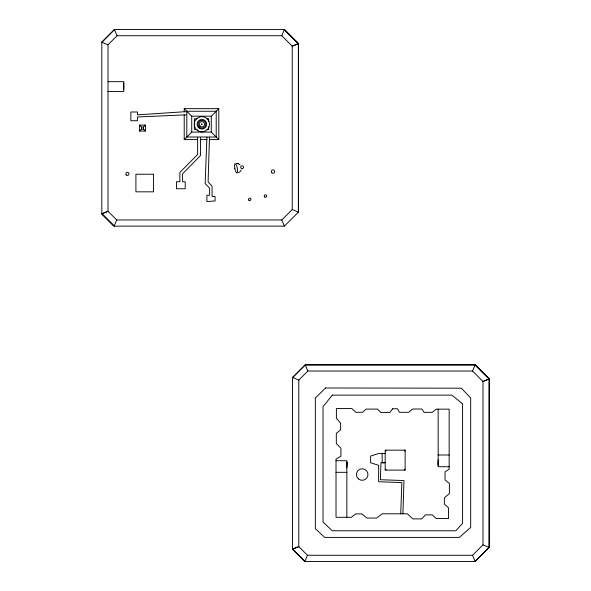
<?xml version="1.0" encoding="UTF-8"?>
<svg xmlns="http://www.w3.org/2000/svg" width="591" height="591" viewBox="0 0 591 591"><rect width="100%" height="100%" fill="white"/><g stroke="black" fill="none" stroke-linecap="round" stroke-linejoin="round"><path stroke-width="0.89" d="M472.571 555.267L307.453 555.267L298.78 546.594L298.78 380.072L307.815 371.037L472.534 371.037L482.995 381.498L482.995 544.843L472.571 555.267L475.127 561.45L489.149 547.421L489.2 378.92L475.127 364.898L305.215 364.898L292.56 377.509L292.56 549.15L304.897 561.45L475.127 561.45L489.185 547.421L489.185 378.92L475.127 364.861L305.215 364.861L292.56 377.553M402.914 513.801L403.956 480.564L380.368 479.715L380.973 462.775L384.423 462.731M209.473 137.371L208.113 181.932L212.073 186.217L212.073 196.478L215.08 196.478L215.08 200.925L206.909 201.59L206.909 195.289L209.606 195.289L209.606 188.145L205.158 183.513L206.909 137.371M400.713 513.801L401.865 482.588L378.632 481.731L378.632 465.346L370.616 462.731L370.616 456.082L379.082 453.415L385.192 453.415M101.8 213.839L108.02 211.282L101.844 213.839L114.137 226.131L284.367 226.139L298.418 212.117L298.44 43.608L284.367 29.587L114.455 29.55L101.8 42.249L101.8 213.839L114.137 226.139L116.693 219.955L108.02 211.282L108.02 44.761L117.055 35.726L281.774 35.726L292.235 46.187L292.235 209.539L281.811 219.955L116.693 219.955M292.56 549.15L298.78 546.594L292.604 549.15L304.897 561.443L307.453 555.267M281.774 35.726L284.367 29.587L298.389 43.608L298.411 212.117M472.534 371.037L475.127 364.898L489.2 378.92M241.158 170.045L240.02 171.686L238.306 172.69M139.483 131.047L141.456 129.082L141.456 127.05L139.483 125.078L145.452 125.078L145.452 131.047L139.483 131.047L139.483 125.078M145.452 131.047L143.487 129.082L143.487 127.05L145.452 125.078M197.63 139.602L184.215 139.602L191.728 132.081L211.282 132.081L218.803 139.602L209.473 139.602M186.047 114.853L137.496 116.944L137.496 120.734L130.847 120.734L130.847 111.995L137.496 111.995L137.496 114.853L184.215 111.758L184.215 108.655L191.728 116.176L211.282 116.176L218.803 108.655L218.803 139.602M101.8 42.205L114.455 29.587L117.055 35.726M108.02 81.684L123.8 81.684L123.8 91.435L108.02 91.435M123.726 83.168L123.726 89.367M184.215 108.655L218.803 108.655M184.215 111.758L186.047 111.758M197.039 118.798L194.358 118.798L194.358 129.459L197.039 129.459M206.872 118.798L208.66 118.798L208.66 121.465M141.456 127.05L143.487 127.05M141.456 129.082L143.487 129.082M206.872 129.459L208.66 129.459L208.66 126.792M200.489 139.602L206.909 139.602M385.192 450.874L385.908 450.874L385.908 450.165M405.13 450.874L404.414 450.874L404.414 450.165M438.153 454.989L449.16 454.989M438.153 459.82L438.153 465.442M336.02 460.721L346.851 460.721L346.851 517.295M385.192 462.731L382.163 462.731L382.163 453.415M438.234 464.977L438.197 462.79M449.16 466.727L438.153 466.727L438.153 409.157M385.192 469.387L385.908 469.387L385.908 470.096M405.13 469.387L404.414 469.387L404.414 470.096M336.02 472.312L346.851 472.312M489.149 547.421L482.995 544.843M236.393 163.53L238.358 163.744L240.057 164.793M236.961 163.589L238.358 163.744M101.844 42.205L108.02 44.761M292.604 377.509L298.78 380.072M292.235 209.539L298.418 212.117L298.418 43.608L284.367 29.587M101.844 213.839L114.137 226.139M292.604 549.15L304.897 561.45M307.815 371.037L305.215 364.861M281.811 219.955L284.367 226.139M211.282 116.176L211.282 132.081M200.489 137.371L200.489 155.581L182.575 173.806L182.575 181.747L185.205 181.747L185.205 188.751L176.487 188.751L176.487 181.747L179.878 181.747L179.878 172.439L197.63 154.465L197.63 137.371M191.728 116.176L191.728 132.081M184.215 114.853L184.215 139.602M201.546 124.147C201.996 125.565 202.654 123.142 201.546 124.147M392.638 408.773L389.927 412.422L380.774 412.422L377.56 409.098L366.132 409.098L362.645 412.289L355.915 412.289L351.859 408.558L336.39 408.558L336.39 418.295L340.608 423.178L340.608 429.834L336.323 433.336L336.323 443.56L340.926 448.229L340.926 456.149L336.02 459.126L336.02 517.295L351.475 517.295L355.671 513.919L361.891 513.919L366.908 518.048L376.681 518.048L382.259 513.801L407.362 513.801L412.806 518.891L421.686 518.891L425.446 514.879L432.317 514.879L436.232 518.543L448.503 518.543L448.503 507.876L444.373 504.064L444.373 497.858L449.382 493.581L449.382 483.438L445.023 479.855L445.023 471.995L449.16 469.121L449.16 409.157L436.357 409.157L432.176 412.355L424.175 412.355L421.811 409.031L412.717 409.031L408.595 412.311L399.427 412.311L397.558 408.773L392.638 408.773M332.305 395.135L323.018 406.697L323.018 522.045L332.305 530.777L455.787 530.777L462.583 523.367L462.583 403.86L451.93 395.135L332.305 395.135M325.582 387.984L315.343 398.002L315.343 528.672L324.607 537.411L459.392 537.411L470.68 527.416L470.68 398.002L461.408 388.191L325.582 387.984M298.389 43.608L292.235 46.187L298.389 43.608M489.149 378.92L482.995 381.498L489.185 378.92M216.21 111.248L186.808 111.248L186.808 137.001L216.21 137.001L216.21 111.248M153.505 174.234L135.908 174.234L135.908 191.831L153.505 191.831L153.505 174.234M405.13 450.165L385.192 450.165L385.192 470.096L405.13 470.096L405.13 450.165M347.006 462.169L346.695 467.791L347.006 462.169M241.401 168.428A1.426 1.426 0 0 0 243.536 167.194A1.426 1.426 0 0 0 241.401 165.96A1.426 1.426 0 0 0 241.401 168.428M126.275 174.943A1.559 1.559 0 0 0 128.89 174.249A1.559 1.559 0 0 0 126.976 172.336A1.559 1.559 0 0 0 126.275 174.943M248.9 200.194A1.189 1.189 0 0 0 250.894 199.662A1.189 1.189 0 0 0 249.439 198.207A1.189 1.189 0 0 0 248.9 200.194M264.576 196.921A1.248 1.248 0 0 0 266.667 196.36A1.248 1.248 0 0 0 265.137 194.831A1.248 1.248 0 0 0 264.576 196.921M271.816 172.757A1.699 1.699 0 0 0 274.66 171.996A1.699 1.699 0 0 0 272.577 169.92A1.699 1.699 0 0 0 271.816 172.757M198.088 130.855A7.631 7.631 0 0 0 209.539 124.243A7.631 7.631 0 0 0 198.088 117.631A7.631 7.631 0 0 0 198.088 130.855M199.492 128.41A4.817 4.817 0 0 0 206.724 124.243A4.817 4.817 0 0 0 199.492 120.069A4.817 4.817 0 0 0 199.492 128.41M199.174 126.969A3.856 3.856 0 0 0 205.631 125.24A3.856 3.856 0 0 0 200.903 120.512A3.856 3.856 0 0 0 199.174 126.969M200.054 126.09A2.615 2.615 0 0 0 204.434 124.915A2.615 2.615 0 0 0 201.228 121.709A2.615 2.615 0 0 0 200.054 126.09M358.382 478.865A5.777 5.777 0 0 0 367.861 475.674A5.777 5.777 0 0 0 360.355 469.062A5.777 5.777 0 0 0 358.382 478.865M234.849 168.716A4.632 0.872 75.6 0 0 236.548 172.845A4.632 1.285 73.9 0 0 237.479 170.799A4.632 1.537 78.6 0 0 236.348 165.399A4.632 1.271 83.2 0 0 234.723 164.113A4.632 0.864 81.3 0 0 234.849 168.716"/></g></svg>
